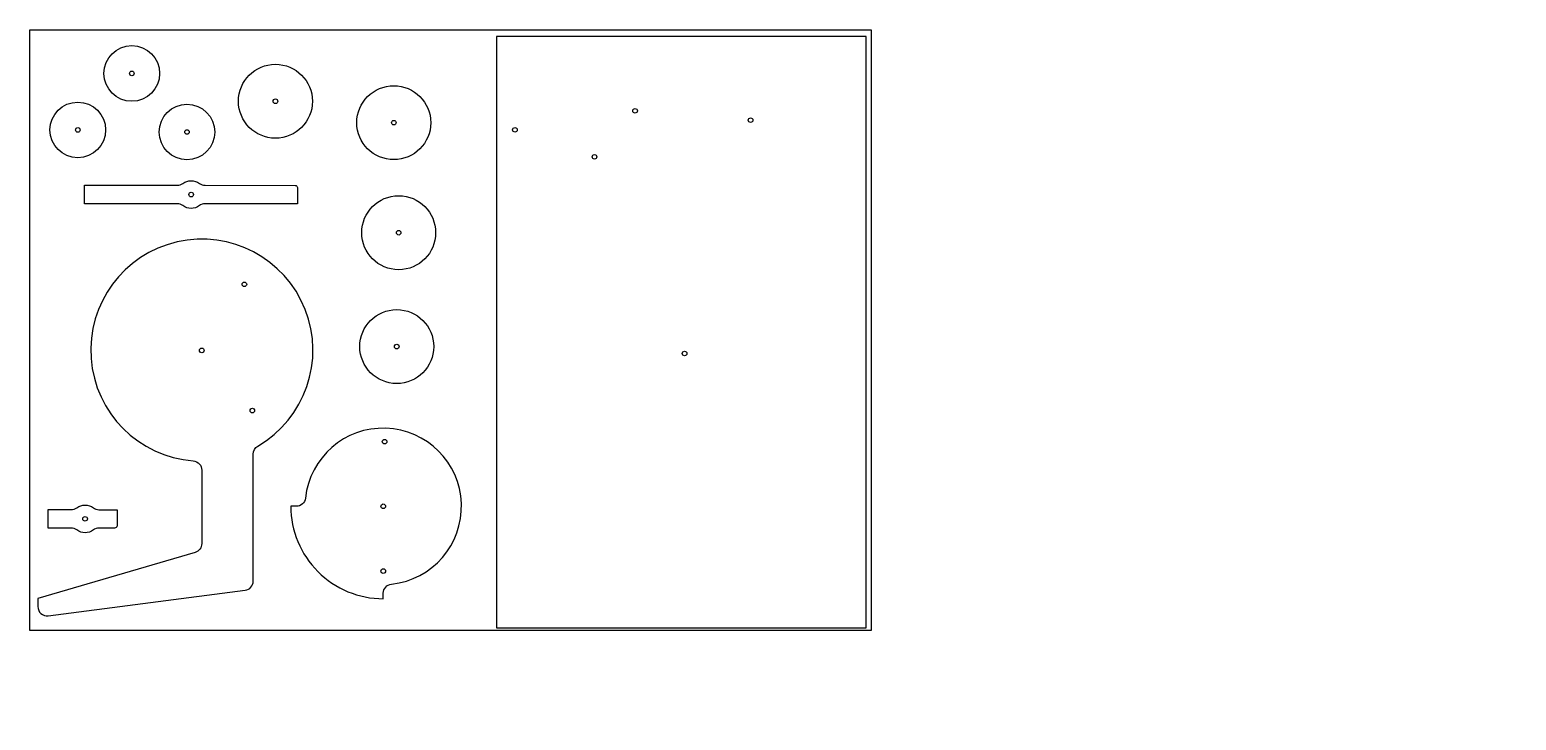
# Model space of a CAD drawing. Extents: x 0 to 10, y -0.6 to 4.1.
import ezdxf

# ---------------------------------------------------------------- set-up
doc = ezdxf.new("R2010")
doc.units = 0
doc.header["$MEASUREMENT"] = 0
doc.layers.get('0').update_dxf_attribs({"linetype": 'CONTINUOUS'})
doc.layers.add('holes_trace', color=1, linetype='CONTINUOUS')
doc.layers.add('joints', color=6, linetype='CONTINUOUS')

msp = doc.modelspace()

# ---------------------------------------------------------------- linework, layer by layer
msp.add_lwpolyline([(3.155, 0.017), (5.655, 0.017), (5.655, 4.017), (3.155, 4.017)], close=True)
for points in [[(1.035, 2.873, 0.162278), (0.997, 2.886), (0.371, 2.886), (0.371, 3.011), (0.997, 3.011, 0.162278), (1.035, 3.023, -0.333333), (1.147, 3.023, 0.162278), (1.185, 3.011), (1.795, 3.01, -0.414214), (1.81, 2.995), (1.81, 2.885), (1.184, 2.885, 0.160724), (1.147, 2.873, -0.33187)], [(0.125, 0.1), (1.456, 0.272, 0.377067), (1.511, 0.334), (1.511, 1.193, -0.266417), (1.542, 1.247, 6.546592), (1.105, 1.147, -0.391837), (1.163, 1.084), (1.163, 0.588, -0.332825), (1.118, 0.528), (0.055, 0.216), (0.055, 0.162, 0.452363)], [(2.446, 0.314, 2.093353), (1.864, 0.895, -0.383524), (1.802, 0.84), (1.765, 0.84, 0.414214), (2.39, 0.215), (2.39, 0.252, -0.383524)], [(0.28, 0.693), (0.124, 0.693), (0.124, 0.818), (0.28, 0.818, 0.162278), (0.318, 0.83, -0.333333), (0.43, 0.83, 0.162278), (0.468, 0.817), (0.59, 0.817), (0.59, 0.708, -0.414214), (0.574, 0.692), (0.468, 0.692, 0.162278), (0.43, 0.68, -0.333333), (0.318, 0.68, 0.162278)]]:
    msp.add_lwpolyline(points, format="xyb", close=True)
for centre, radius in [((0.69, 3.767), 0.188), ((1.661, 3.579), 0.25), ((2.461, 3.434), 0.25), ((0.325, 3.385), 0.188), ((1.063, 3.371), 0.188), ((2.494, 2.69), 0.25), ((2.481, 1.92), 0.25), ((0, 0), 0), ((0, 0), 0), ((0, 0), 0), ((10.049, -0.607), 0)]:
    msp.add_circle(centre, radius)
at = {"layer": 'holes_trace'}
for centre in [(0.69, 3.767), (1.661, 3.579), (4.092, 3.514), (2.461, 3.434), (4.873, 3.451), (0.325, 3.385), (1.063, 3.371), (3.28, 3.386), (3.818, 3.203), (1.091, 2.948), (2.494, 2.69), (1.451, 2.341), (1.163, 1.894), (2.481, 1.92), (4.427, 1.873), (1.505, 1.487), (2.399, 1.277), (2.39, 0.84), (0.374, 0.755), (2.39, 0.402)]:
    msp.add_circle(centre, 0.0155, dxfattribs=at)
at = {"layer": 'joints'}
msp.add_lwpolyline([(0, 0), (0, 4.063), (5.689, 4.063), (5.689, 0)], close=True, dxfattribs=at)

doc.saveas('drawing.dxf')
